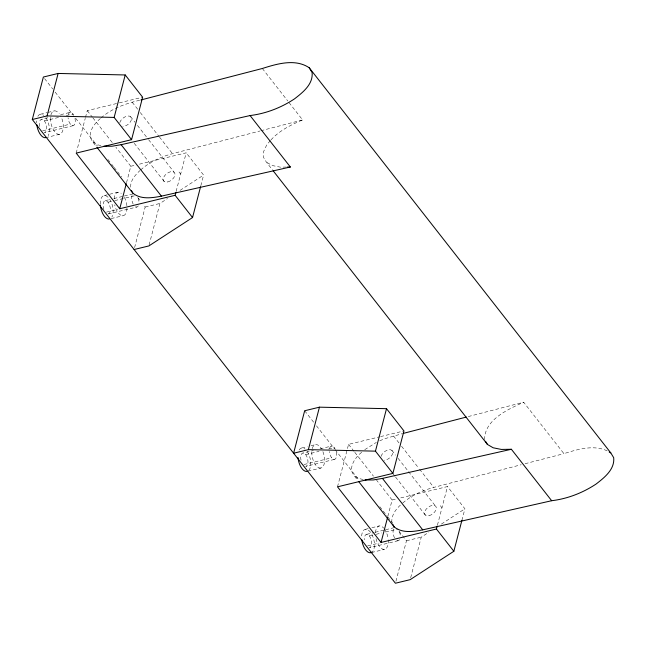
<?xml version="1.0" encoding="UTF-8"?>
<svg xmlns="http://www.w3.org/2000/svg" width="646" height="646" viewBox="0 0 646 646"><rect width="100%" height="100%" fill="white"/><g stroke="black" fill="none" stroke-linecap="round" stroke-linejoin="round"><path stroke-width="0.48" stroke-dasharray="3.23 2.42" d="M484.548 439.643C484.565 419.52 508.087 409.402 523.64 402.208L563.926 453.653C577.645 449.301 593.819 444.432 607.531 451.005M130.613 187.154C130.355 180.484 135.305 174.896 139.899 170.609M391.864 522.606C391.113 514.935 396.45 508.37 401.974 503.686M76.196 153.118L85.24 118.371M85.498 117.402L87.258 110.644L118.347 103.102M126.535 182.673L130.807 166.264L115.876 147.199M134.602 247.588L145.164 207.043L143.299 204.669M149.121 244.963L159.933 203.466L167.492 198.548M176.124 191.434L186.185 152.827L137.606 164.617M200.841 185.693L203.603 175.074L186.185 152.827M337.503 486.834L348.565 444.367L379.654 436.825M387.842 516.396L392.114 499.988L376.561 480.123M395.917 581.303L406.471 540.767L399.026 531.254M410.678 577.718L421.24 537.181L428.799 532.272M437.439 525.158L447.492 486.551L399.89 498.098M461.898 520.377L464.91 508.798L447.492 486.551M270.383 140.594L266.806 144.769L263.657 151.439L263.52 157.374L266.418 162.178L272.515 169.963M270.973 139.899C279.492 130.573 291.088 124.71 302.619 119.938L288.366 101.729M100.38 118.517C94.857 123.2 89.519 129.765 90.262 137.436L92.548 141.684L96.27 146.432M101.147 117.871C112.242 108.003 126.721 103.287 140.941 99.952M140.666 169.963C149.63 161.88 160.927 156.833 172.482 153.667L259.886 131.017M361.687 452.24C356.164 456.924 350.826 463.481 351.577 471.16L353.855 475.399L357.577 480.156M364.756 449.664L376.352 442.405M402.741 503.04C411.542 495.288 422.573 490.484 433.789 487.391L521.201 464.732M180.089 190.36L203.603 175.074M441.396 524.084L464.91 508.798M379.727 440.863L383.95 438.941L402.248 433.676M260.863 130.758L302.619 119.938M468.285 416.557L523.64 402.208M525.085 463.723L563.926 453.653M40.448 114.237L46.916 112.67M47.836 112.444L54.296 110.878M39.697 126.479A6.823 3.367 76.4 0 1 41.57 119.3L51.107 116.991M60.643 114.673L70.18 112.356M44.364 120.891L59.626 117.184M66.296 115.561L72.974 113.946M119.316 102.867L142.629 97.207M42.676 130.807L70.333 124.097M73.127 125.679L44.509 132.624A6.823 3.367 76.4 0 0 46.383 125.445A6.823 3.367 76.4 0 0 41.57 119.3M45.632 137.687L59.472 134.328A12.016 5.935 76.4 0 0 60.684 115.957M130.807 166.264L136.637 164.851M104.143 195.576L117.984 192.217M105.258 200.64L110.03 199.485M113.841 198.556L123.378 196.239M124.331 196.013L133.867 193.695M108.052 202.222L113.777 200.833M114.73 200.607L135.708 195.512M106.364 212.146L117.806 209.369M108.197 213.963L136.815 207.019M145.164 207.043L159.933 203.466M111.169 218.574L123.16 215.667M301.763 447.961L307.302 446.612M310.992 445.716L315.603 444.601M301.012 460.202A6.823 3.367 76.4 0 1 302.877 453.024L313.367 450.472M320.045 448.857L331.487 446.079M305.671 454.606L319.027 451.368M328.564 449.051L334.281 447.662M380.623 436.583L403.944 430.93M303.983 464.522L331.64 457.812M334.434 459.403L305.824 466.347A6.823 3.367 76.4 0 0 307.69 459.169A6.823 3.367 76.4 0 0 302.877 453.024M307.859 471.184L320.787 468.043A12.016 5.935 76.4 0 0 321.991 449.673M392.114 499.988L396.006 499.043M365.45 529.292L368.22 528.622M371.91 527.725L379.291 525.933M366.565 534.355L374.195 532.506M375.148 532.272L384.685 529.962M385.646 529.728L395.182 527.419M369.359 535.946L375.084 534.557M376.037 534.323L381.762 532.934M385.573 532.013L397.976 529.001M367.671 545.862L379.113 543.084M398.122 540.734L369.512 547.679A6.823 3.367 76.4 0 0 371.498 541.09A6.823 3.367 76.4 0 0 367.17 534.371A6.823 3.367 76.4 0 0 364.433 539.798M406.471 540.767L421.24 537.181M371.555 552.516L384.475 549.383M286.34 167.064L280.307 167.161L272.144 165.513L266.418 162.178M100.938 145.576L97.158 144.688L92.548 141.684M363.189 479.518L358.465 478.403L353.855 475.399M262.333 68.492L287.745 100.938M132.196 102.221L137.776 109.344M140.255 112.509L158.851 136.258M159.465 137.049L172.482 153.667M393.511 435.945L399.083 443.067M401.562 446.233L418.915 468.39M419.537 469.182L433.789 487.391M179.023 171.973L180.654 174.065M440.33 505.697L441.961 507.78M130.581 116.66L134.933 122.223M137.42 125.405L147.999 138.914M148.62 139.706L174.129 172.28M391.888 450.383L395.618 455.147M398.106 458.329L435.436 506.004M134.239 143.299L164.1 181.437M393.059 473.841L394.924 476.223M395.546 477.023L425.415 515.161M87.258 110.644L92.233 117.007M92.854 117.798L112.767 143.226M348.565 444.367L354.161 451.514M354.783 452.313L373.453 476.15M44.606 78.618L52.673 88.922M55.16 92.095L73.159 115.085M75.639 118.258L97.368 146.004M107.922 159.481L111.023 163.446M111.645 164.237L113.51 166.62M114.124 167.411L121.577 176.923M137.719 197.531L140.82 201.495M304.67 410.751L313.98 422.645M316.467 425.819L334.466 448.808M335.088 449.6L359.297 480.519M379.783 506.674L387.229 516.194M387.85 516.986L392.816 523.325M399.591 539.588A6.823 3.367 76.4 0 1 396.256 540.104M394.496 537.852A6.823 3.367 76.4 0 1 394.367 527.774M399.494 531.852A6.823 3.367 76.4 0 1 400.278 536.963M336.3 452.224A6.823 3.367 76.4 0 1 333.982 459.411A6.823 3.367 76.4 0 1 329.355 451.514M329.557 448.397A6.823 3.367 76.4 0 1 335.121 448.962M388.23 539.814A12.016 5.935 76.4 0 1 383.684 549.399A12.016 5.935 76.4 0 1 376.004 538.57M375.496 532.587A12.016 5.935 76.4 0 1 383.684 528.097M384.209 528.727A12.016 5.935 76.4 0 1 388.157 539.063M320.787 468.043A12.016 5.935 76.4 0 1 311.808 451.247M312.204 448.671A12.016 5.935 76.4 0 1 321.53 448.857M361.655 535.946A12.016 5.935 76.4 0 1 371.127 533.16A12.016 5.935 76.4 0 1 372.064 552.112M299.171 449.987A12.016 5.935 76.4 0 1 305.049 449.075M307.189 451.449A12.016 5.935 76.4 0 1 308.376 470.772M381.108 456.359A6.823 4.021 -38.1 0 1 388.69 449.786A6.823 4.021 -38.1 0 1 392.324 454.461A6.823 4.021 -38.1 0 1 384.104 460.227M74.993 118.501A6.823 3.367 76.4 0 1 72.675 125.687A6.823 3.367 76.4 0 1 68.048 117.79M68.25 114.673A6.823 3.367 76.4 0 1 73.814 115.238M103.885 209.522A6.823 3.367 76.4 0 1 104.975 200.712A6.823 3.367 76.4 0 1 110.183 207.366A6.823 3.367 76.4 0 1 107.284 213.866M138.284 205.864A6.823 3.367 76.4 0 1 134.941 206.381M133.181 204.136A6.823 3.367 76.4 0 1 132.398 194.842M138.187 198.136A6.823 3.367 76.4 0 1 138.947 201.584M124.371 197.288A12.016 5.935 76.4 0 1 124.597 215.029A12.016 5.935 76.4 0 1 114.697 204.847M114.189 198.863A12.016 5.935 76.4 0 1 121.27 193.332M59.472 134.328A12.016 5.935 76.4 0 1 50.501 117.532M50.897 114.956A12.016 5.935 76.4 0 1 59.214 113.672M100.316 204.144A12.016 5.935 76.4 0 1 108.528 197.733A12.016 5.935 76.4 0 1 111.911 216.999M36.628 122.813A12.016 5.935 76.4 0 1 36.652 120.891M37.856 116.264A12.016 5.935 76.4 0 1 43.742 115.351M45.882 117.725A12.016 5.935 76.4 0 1 48.224 135.66M119.793 122.643A6.823 4.021 -38.1 0 1 127.383 116.062A6.823 4.021 -38.1 0 1 131.017 120.745A6.823 4.021 -38.1 0 1 122.797 126.503M429.106 515.653A6.823 4.021 -38.1 0 0 436.082 506.835A6.823 4.021 -38.1 0 0 426.094 509.258A6.823 4.021 -38.1 0 0 429.106 515.653M167.79 181.938A6.823 4.021 -38.1 0 0 174.775 173.112A6.823 4.021 -38.1 0 0 164.778 175.534A6.823 4.021 -38.1 0 0 167.79 181.938"/><path stroke-width="0.97" d="M461.898 520.377L453.855 551.264L410.178 579.656L395.409 583.233L32.3 119.502L43.363 77.035L58.132 73.45L125.211 74.96L142.629 97.207L131.566 139.673L76.196 153.118L119.744 208.739L175.123 195.294L175.874 192.403M32.3 119.502L47.069 115.917L58.132 73.45M131.566 139.673L114.148 117.427L125.211 74.96M119.744 208.739L126.285 183.642M134.102 249.518L148.871 245.932L192.54 217.549L200.591 186.662M319.439 407.174L304.67 410.751L293.607 453.226L308.376 449.64L319.439 407.174L386.518 408.676L403.944 430.93L392.881 473.397L337.503 486.834L381.051 542.454L436.43 529.017L437.189 526.119M392.881 473.397L375.455 451.15L386.518 408.676M381.051 542.454L387.592 517.357M140.941 99.952L262.333 68.492C277.061 63.817 295.23 58.382 309.208 67.749L610.801 452.911L613.7 457.715C614.879 469.4 604.373 477.628 596.105 484.032C582.789 492.858 567.551 498.777 551.668 500.723L422.726 529.857C413.351 531.698 402.127 533.426 394.141 526.853L358.813 481.738M403.217 433.426L466.347 417.058M103.772 146.238L111.952 146.238L121.133 144.688L250.075 115.553C265.958 113.607 281.196 107.688 294.511 98.862C302.772 92.459 313.286 84.23 312.107 72.546L309.208 67.749M96.884 147.223L132.834 193.13C140.82 199.703 152.036 197.975 161.419 196.142L290.361 166.999L250.075 115.553M365.087 479.962L373.267 479.962L382.448 478.411L511.382 449.269L551.668 500.723M287.349 167.048L290.361 166.999M511.382 449.269L501.336 449.43L493.164 447.783L487.439 444.448L273.121 170.746M47.069 115.917L114.148 117.427M308.376 449.64L375.455 451.15M609.17 451.958L610.801 452.911M175.123 195.294L192.54 217.549M436.43 529.017L453.855 551.264M121.133 144.688L161.419 196.142M382.448 478.411L422.726 529.857M485.509 441.25L487.439 444.448M392.776 524.302L394.141 526.853M131.461 190.586L132.834 193.13M372.064 552.112A12.016 5.935 76.4 0 1 361.768 539.62M306.939 471.41A12.016 5.935 76.4 0 1 298 457.53M109.319 219.026A12.016 5.935 76.4 0 1 100.38 205.145M45.632 137.687A12.016 5.935 76.4 0 1 36.765 124.565"/></g></svg>
